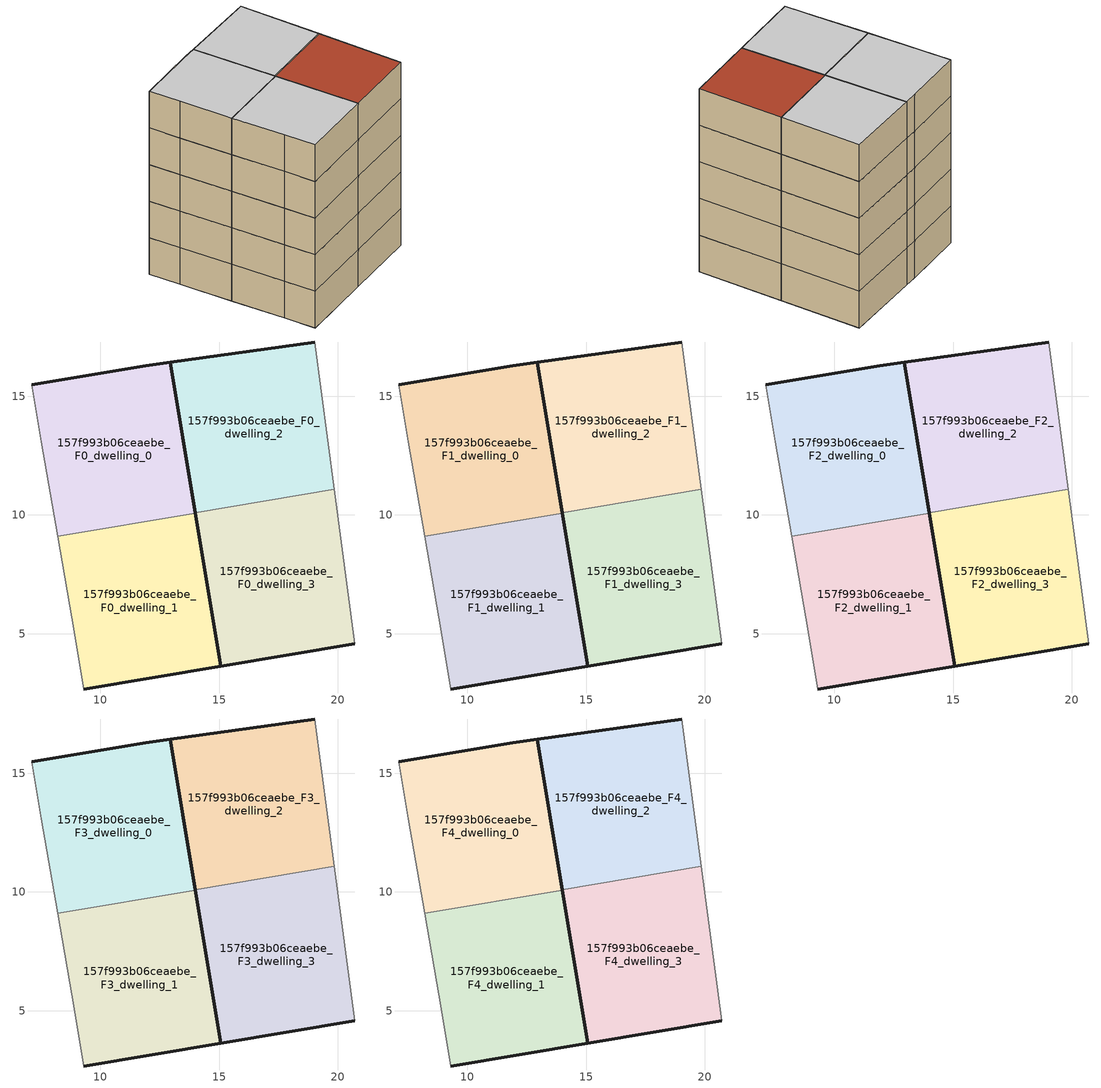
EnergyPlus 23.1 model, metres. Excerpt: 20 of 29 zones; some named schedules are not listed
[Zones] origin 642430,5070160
157f993b06ceaebe_F0_dwelling_0
 floor ground (EU_floor_Construction): 14.01,10.07 12.95,16.43 11.91,16.28 7.11,15.48 7.51,13.08 8.2,9.1 z0
 wall outside (EU_wall_Construction): 7.11,15.48 11.91,16.28 12.95,16.43 14.01,10.07 z0:3
 wall adiabatic (EU_wall_Construction): 8.2,9.1 7.51,13.08 7.11,15.48 z0:3
 wall to 157f993b06ceaebe_F0_dwelling_1 (EU_wall_Construction): 14.01,10.07 8.2,9.1 z0:3
157f993b06ceaebe_F0_dwelling_1
 floor ground (EU_floor_Construction): 15.07,3.63 14.01,10.07 8.2,9.1 8.91,5.08 9.31,2.67 z0
 wall outside (EU_wall_Construction): 14.01,10.07 15.07,3.63 9.31,2.67 z0:3
 wall adiabatic (EU_wall_Construction): 9.31,2.67 8.91,5.08 8.2,9.1 z0:3
157f993b06ceaebe_F0_dwelling_2
 floor ground (EU_floor_Construction): 19.85,11.08 19.02,17.28 12.95,16.43 14,10.1 z0
 wall outside (EU_wall_Construction): 14,10.1 12.95,16.43 19.02,17.28 z0:3
 wall adiabatic (EU_wall_Construction): 19.02,17.28 19.85,11.08 z0:3
 wall to 157f993b06ceaebe_F0_dwelling_3 (EU_wall_Construction): 19.85,11.08 14,10.1 z0:3
157f993b06ceaebe_F0_dwelling_3
 floor ground (EU_floor_Construction): 20.72,4.57 19.85,11.08 14,10.1 15.07,3.63 z0
 wall outside (EU_wall_Construction): 20.72,4.57 15.07,3.63 14,10.1 z0:3
 wall adiabatic (EU_wall_Construction): 19.85,11.08 20.72,4.57 z0:3
157f993b06ceaebe_F1_dwelling_0
 floor to 157f993b06ceaebe_F0_dwelling_0 (EU_floor_Construction): 14.01,10.07 12.95,16.43 11.91,16.28 7.11,15.48 7.51,13.08 8.2,9.1 z3
 wall outside (EU_wall_Construction): 7.11,15.48 11.91,16.28 12.95,16.43 14.01,10.07 z3:6
 wall adiabatic (EU_wall_Construction): 8.2,9.1 7.51,13.08 7.11,15.48 z3:6
 wall to 157f993b06ceaebe_F1_dwelling_1 (EU_wall_Construction): 14.01,10.07 8.2,9.1 z3:6
157f993b06ceaebe_F1_dwelling_1
 floor to 157f993b06ceaebe_F0_dwelling_1 (EU_floor_Construction): 15.07,3.63 14.01,10.07 8.2,9.1 8.91,5.08 9.31,2.67 z3
 wall outside (EU_wall_Construction): 14.01,10.07 15.07,3.63 9.31,2.67 z3:6
 wall adiabatic (EU_wall_Construction): 9.31,2.67 8.91,5.08 8.2,9.1 z3:6
157f993b06ceaebe_F1_dwelling_2
 floor to 157f993b06ceaebe_F0_dwelling_2 (EU_floor_Construction): 19.85,11.08 19.02,17.28 12.95,16.43 14,10.1 z3
 wall outside (EU_wall_Construction): 14,10.1 12.95,16.43 19.02,17.28 z3:6
 wall adiabatic (EU_wall_Construction): 19.02,17.28 19.85,11.08 z3:6
 wall to 157f993b06ceaebe_F1_dwelling_3 (EU_wall_Construction): 19.85,11.08 14,10.1 z3:6
157f993b06ceaebe_F1_dwelling_3
 floor to 157f993b06ceaebe_F0_dwelling_3 (EU_floor_Construction): 20.72,4.57 19.85,11.08 14,10.1 15.07,3.63 z3
 wall outside (EU_wall_Construction): 20.72,4.57 15.07,3.63 14,10.1 z3:6
 wall adiabatic (EU_wall_Construction): 19.85,11.08 20.72,4.57 z3:6
157f993b06ceaebe_F2_dwelling_0
 floor to 157f993b06ceaebe_F1_dwelling_0 (EU_floor_Construction): 14.01,10.07 12.95,16.43 11.91,16.28 7.11,15.48 7.51,13.08 8.2,9.1 z6
 wall outside (EU_wall_Construction): 7.11,15.48 11.91,16.28 12.95,16.43 14.01,10.07 z6:9
 wall adiabatic (EU_wall_Construction): 8.2,9.1 7.51,13.08 7.11,15.48 z6:9
 wall to 157f993b06ceaebe_F2_dwelling_1 (EU_wall_Construction): 14.01,10.07 8.2,9.1 z6:9
157f993b06ceaebe_F2_dwelling_1
 floor to 157f993b06ceaebe_F1_dwelling_1 (EU_floor_Construction): 15.07,3.63 14.01,10.07 8.2,9.1 8.91,5.08 9.31,2.67 z6
 wall outside (EU_wall_Construction): 14.01,10.07 15.07,3.63 9.31,2.67 z6:9
 wall adiabatic (EU_wall_Construction): 9.31,2.67 8.91,5.08 8.2,9.1 z6:9
157f993b06ceaebe_F2_dwelling_2
 floor to 157f993b06ceaebe_F1_dwelling_2 (EU_floor_Construction): 19.85,11.08 19.02,17.28 12.95,16.43 14,10.1 z6
 wall outside (EU_wall_Construction): 14,10.1 12.95,16.43 19.02,17.28 z6:9
 wall adiabatic (EU_wall_Construction): 19.02,17.28 19.85,11.08 z6:9
 wall to 157f993b06ceaebe_F2_dwelling_3 (EU_wall_Construction): 19.85,11.08 14,10.1 z6:9
157f993b06ceaebe_F2_dwelling_3
 floor to 157f993b06ceaebe_F1_dwelling_3 (EU_floor_Construction): 20.72,4.57 19.85,11.08 14,10.1 15.07,3.63 z6
 wall outside (EU_wall_Construction): 20.72,4.57 15.07,3.63 14,10.1 z6:9
 wall adiabatic (EU_wall_Construction): 19.85,11.08 20.72,4.57 z6:9
157f993b06ceaebe_F3_dwelling_0
 floor to 157f993b06ceaebe_F2_dwelling_0 (EU_floor_Construction): 14.01,10.07 12.95,16.43 11.91,16.28 7.11,15.48 7.51,13.08 8.2,9.1 z9
 wall outside (EU_wall_Construction): 7.11,15.48 11.91,16.28 12.95,16.43 14.01,10.07 z9:12
 wall adiabatic (EU_wall_Construction): 8.2,9.1 7.51,13.08 7.11,15.48 z9:12
 wall to 157f993b06ceaebe_F3_dwelling_1 (EU_wall_Construction): 14.01,10.07 8.2,9.1 z9:12
157f993b06ceaebe_F3_dwelling_1
 floor to 157f993b06ceaebe_F2_dwelling_1 (EU_floor_Construction): 15.07,3.63 14.01,10.07 8.2,9.1 8.91,5.08 9.31,2.67 z9
 wall outside (EU_wall_Construction): 14.01,10.07 15.07,3.63 9.31,2.67 z9:12
 wall adiabatic (EU_wall_Construction): 9.31,2.67 8.91,5.08 8.2,9.1 z9:12
157f993b06ceaebe_F3_dwelling_2
 floor to 157f993b06ceaebe_F2_dwelling_2 (EU_floor_Construction): 19.85,11.08 19.02,17.28 12.95,16.43 14,10.1 z9
 wall outside (EU_wall_Construction): 14,10.1 12.95,16.43 19.02,17.28 z9:12
 wall adiabatic (EU_wall_Construction): 19.02,17.28 19.85,11.08 z9:12
 wall to 157f993b06ceaebe_F3_dwelling_3 (EU_wall_Construction): 19.85,11.08 14,10.1 z9:12
157f993b06ceaebe_F3_dwelling_3
 floor to 157f993b06ceaebe_F2_dwelling_3 (EU_floor_Construction): 20.72,4.57 19.85,11.08 14,10.1 15.07,3.63 z9
 wall outside (EU_wall_Construction): 20.72,4.57 15.07,3.63 14,10.1 z9:12
 wall adiabatic (EU_wall_Construction): 19.85,11.08 20.72,4.57 z9:12
157f993b06ceaebe_F4_dwelling_0
 floor to 157f993b06ceaebe_F3_dwelling_0 (EU_floor_Construction): 14.01,10.07 12.95,16.43 11.91,16.28 7.11,15.48 7.51,13.08 8.2,9.1 z12
 wall outside (EU_wall_Construction): 7.11,15.48 11.91,16.28 12.95,16.43 14.01,10.07 z12:15
 wall adiabatic (EU_wall_Construction): 8.2,9.1 7.51,13.08 7.11,15.48 z12:15
 wall to 157f993b06ceaebe_F4_dwelling_1 (EU_wall_Construction): 14.01,10.07 8.2,9.1 z12:15
 ceiling to 157f993b06ceaebe_F5_dwelling_0 (EU_floor_Construction): 12.95,16.43 14.01,10.07 8.2,9.1 7.51,13.08 7.11,15.48 11.91,16.28 z15
157f993b06ceaebe_F4_dwelling_1
 floor to 157f993b06ceaebe_F3_dwelling_1 (EU_floor_Construction): 15.07,3.63 14.01,10.07 8.2,9.1 8.91,5.08 9.31,2.67 z12
 wall outside (EU_wall_Construction): 14.01,10.07 15.07,3.63 9.31,2.67 z12:15
 wall adiabatic (EU_wall_Construction): 9.31,2.67 8.91,5.08 8.2,9.1 z12:15
 ceiling to 157f993b06ceaebe_F5_dwelling_1 (EU_floor_Construction): 14.01,10.07 15.07,3.63 9.31,2.67 8.91,5.08 8.2,9.1 z15
157f993b06ceaebe_F4_dwelling_2
 floor to 157f993b06ceaebe_F3_dwelling_2 (EU_floor_Construction): 19.85,11.08 19.02,17.28 12.95,16.43 14,10.1 z12
 wall outside (EU_wall_Construction): 14,10.1 12.95,16.43 19.02,17.28 z12:15
 wall adiabatic (EU_wall_Construction): 19.02,17.28 19.85,11.08 z12:15
 wall to 157f993b06ceaebe_F4_dwelling_3 (EU_wall_Construction): 19.85,11.08 14,10.1 z12:15
 ceiling to 157f993b06ceaebe_F5_dwelling_2 (EU_floor_Construction): 19.02,17.28 19.85,11.08 14,10.1 12.95,16.43 z15
157f993b06ceaebe_F4_dwelling_3
 floor to 157f993b06ceaebe_F3_dwelling_3 (EU_floor_Construction): 20.72,4.57 19.85,11.08 14,10.1 15.07,3.63 z12
 wall outside (EU_wall_Construction): 20.72,4.57 15.07,3.63 14,10.1 z12:15
 wall adiabatic (EU_wall_Construction): 19.85,11.08 20.72,4.57 z12:15
 roof outside (EU_roof_Construction): 19.85,11.08 20.72,4.57 15.07,3.63 14,10.1 z15
[Building]
EU S2 Campaign: North Axis=0; Terrain=City; Solar Distribution=FullExterior
[Site:Location]
Lyon-Bron: Latitude=45.75; Longitude=5; Time Zone=1; Elevation=198
[SizingPeriod:WeatherFileDays]
AnnualSizingPeriod: Begin Month=1; Begin Day of Month=1; End Month=12; End Day of Month=31; Day of Week for Start Day=Monday; Use Weather File Daylight Saving Period=No; Use Weather File Rain and Snow Indicators=No
[MATERIAL]
EU_InternalMass_Material: Roughness=MediumRough; Thickness=0.1; Conductivity=1; Density=1800; Specific Heat=900; Thermal Absorptance=0.9; Solar Absorptance=0.7; Visible Absorptance=0.7
[MATERIAL:NOMASS] Roughness=MediumRough; Thermal Absorptance=0.9; Solar Absorptance=0.7; Visible Absorptance=0.7
Name | Thermal Resistance
EU_wall_NoMass | 0.776494
EU_roof_NoMass | 0.486893
EU_floor_NoMass | 0.421597
[CONSTRUCTION]
EU_wall_Construction: EU_wall_NoMass
EU_roof_Construction: EU_roof_NoMass
EU_floor_Construction: EU_floor_NoMass
EU_InternalMass_Construction: EU_InternalMass_Material
[ZONE] Type=1; Multiplier=1; Ceiling Height=autocalculate; Floor Area=autocalculate; Part of Total Floor Area=Yes
Name | Volume
157f993b06ceaebe_F0_dwelling_0; 157f993b06ceaebe_F1_dwelling_0; 157f993b06ceaebe_F2_dwelling_0; 157f993b06ceaebe_F3_dwelling_0; 157f993b06ceaebe_F4_dwelling_0 | 114.606
157f993b06ceaebe_F0_dwelling_1; 157f993b06ceaebe_F1_dwelling_1; 157f993b06ceaebe_F2_dwelling_1; 157f993b06ceaebe_F3_dwelling_1; 157f993b06ceaebe_F4_dwelling_1 | 114.627
157f993b06ceaebe_F0_dwelling_2; 157f993b06ceaebe_F1_dwelling_2; 157f993b06ceaebe_F2_dwelling_2; 157f993b06ceaebe_F3_dwelling_2; 157f993b06ceaebe_F4_dwelling_2 | 114.597
157f993b06ceaebe_F0_dwelling_3; 157f993b06ceaebe_F1_dwelling_3; 157f993b06ceaebe_F2_dwelling_3; 157f993b06ceaebe_F3_dwelling_3; 157f993b06ceaebe_F4_dwelling_3 | 114.619
[INTERNALMASS] Construction=EU_InternalMass_Construction
Name | Zone or ZoneList | Surface Area
157f993b06ceaebe_F0_dwelling_0_EU_InternalMass | 157f993b06ceaebe_F0_dwelling_0 | 38.2023
157f993b06ceaebe_F0_dwelling_1_EU_InternalMass | 157f993b06ceaebe_F0_dwelling_1 | 38.209
157f993b06ceaebe_F0_dwelling_2_EU_InternalMass | 157f993b06ceaebe_F0_dwelling_2 | 38.1987
157f993b06ceaebe_F0_dwelling_3_EU_InternalMass | 157f993b06ceaebe_F0_dwelling_3 | 38.2065
157f993b06ceaebe_F1_dwelling_0_EU_InternalMass | 157f993b06ceaebe_F1_dwelling_0 | 38.2023
157f993b06ceaebe_F1_dwelling_1_EU_InternalMass | 157f993b06ceaebe_F1_dwelling_1 | 38.209
157f993b06ceaebe_F1_dwelling_2_EU_InternalMass | 157f993b06ceaebe_F1_dwelling_2 | 38.1987
157f993b06ceaebe_F1_dwelling_3_EU_InternalMass | 157f993b06ceaebe_F1_dwelling_3 | 38.2065
157f993b06ceaebe_F2_dwelling_0_EU_InternalMass | 157f993b06ceaebe_F2_dwelling_0 | 38.2023
157f993b06ceaebe_F2_dwelling_1_EU_InternalMass | 157f993b06ceaebe_F2_dwelling_1 | 38.209
157f993b06ceaebe_F2_dwelling_2_EU_InternalMass | 157f993b06ceaebe_F2_dwelling_2 | 38.1987
157f993b06ceaebe_F2_dwelling_3_EU_InternalMass | 157f993b06ceaebe_F2_dwelling_3 | 38.2065
157f993b06ceaebe_F3_dwelling_0_EU_InternalMass | 157f993b06ceaebe_F3_dwelling_0 | 38.2023
157f993b06ceaebe_F3_dwelling_1_EU_InternalMass | 157f993b06ceaebe_F3_dwelling_1 | 38.209
157f993b06ceaebe_F3_dwelling_2_EU_InternalMass | 157f993b06ceaebe_F3_dwelling_2 | 38.1987
157f993b06ceaebe_F3_dwelling_3_EU_InternalMass | 157f993b06ceaebe_F3_dwelling_3 | 38.2065
157f993b06ceaebe_F4_dwelling_0_EU_InternalMass | 157f993b06ceaebe_F4_dwelling_0 | 38.2023
157f993b06ceaebe_F4_dwelling_1_EU_InternalMass | 157f993b06ceaebe_F4_dwelling_1 | 38.209
157f993b06ceaebe_F4_dwelling_2_EU_InternalMass | 157f993b06ceaebe_F4_dwelling_2 | 38.1987
157f993b06ceaebe_F4_dwelling_3_EU_InternalMass | 157f993b06ceaebe_F4_dwelling_3 | 38.2065
[OTHEREQUIPMENT] Fuel Type=Electricity; Design Level Calculation Method=Watts/Area; Power per Zone Floor Area=1; Fraction Latent=0; Fraction Radiant=0; Fraction Lost=0; Carbon Dioxide Generation Rate=0; EndUse Subcategory=EU_Step8_InternalGains
Name | Zone or ZoneList or Space or SpaceList | Schedule
EU_Step8_InternalGain_157f993b06ceaebe_F0_dwelling_0_f000 | 157f993b06ceaebe_F0_dwelling_0 | EU_Step8_GainSchedule_157f993b06ceaebe_F0_dwelling_0_f000
EU_Step8_InternalGain_157f993b06ceaebe_F0_dwelling_1_f000 | 157f993b06ceaebe_F0_dwelling_1 | EU_Step8_GainSchedule_157f993b06ceaebe_F0_dwelling_1_f000
EU_Step8_InternalGain_157f993b06ceaebe_F0_dwelling_2_f000 | 157f993b06ceaebe_F0_dwelling_2 | EU_Step8_GainSchedule_157f993b06ceaebe_F0_dwelling_2_f000
EU_Step8_InternalGain_157f993b06ceaebe_F0_dwelling_3_f000 | 157f993b06ceaebe_F0_dwelling_3 | EU_Step8_GainSchedule_157f993b06ceaebe_F0_dwelling_3_f000
EU_Step8_InternalGain_157f993b06ceaebe_F1_dwelling_0_f000 | 157f993b06ceaebe_F1_dwelling_0 | EU_Step8_GainSchedule_157f993b06ceaebe_F1_dwelling_0_f000
EU_Step8_InternalGain_157f993b06ceaebe_F1_dwelling_1_f000 | 157f993b06ceaebe_F1_dwelling_1 | EU_Step8_GainSchedule_157f993b06ceaebe_F1_dwelling_1_f000
EU_Step8_InternalGain_157f993b06ceaebe_F1_dwelling_2_f000 | 157f993b06ceaebe_F1_dwelling_2 | EU_Step8_GainSchedule_157f993b06ceaebe_F1_dwelling_2_f000
EU_Step8_InternalGain_157f993b06ceaebe_F1_dwelling_3_f000 | 157f993b06ceaebe_F1_dwelling_3 | EU_Step8_GainSchedule_157f993b06ceaebe_F1_dwelling_3_f000
EU_Step8_InternalGain_157f993b06ceaebe_F2_dwelling_0_f000 | 157f993b06ceaebe_F2_dwelling_0 | EU_Step8_GainSchedule_157f993b06ceaebe_F2_dwelling_0_f000
EU_Step8_InternalGain_157f993b06ceaebe_F2_dwelling_1_f000 | 157f993b06ceaebe_F2_dwelling_1 | EU_Step8_GainSchedule_157f993b06ceaebe_F2_dwelling_1_f000
EU_Step8_InternalGain_157f993b06ceaebe_F2_dwelling_2_f000 | 157f993b06ceaebe_F2_dwelling_2 | EU_Step8_GainSchedule_157f993b06ceaebe_F2_dwelling_2_f000
EU_Step8_InternalGain_157f993b06ceaebe_F2_dwelling_3_f000 | 157f993b06ceaebe_F2_dwelling_3 | EU_Step8_GainSchedule_157f993b06ceaebe_F2_dwelling_3_f000
EU_Step8_InternalGain_157f993b06ceaebe_F3_dwelling_0_f000 | 157f993b06ceaebe_F3_dwelling_0 | EU_Step8_GainSchedule_157f993b06ceaebe_F3_dwelling_0_f000
EU_Step8_InternalGain_157f993b06ceaebe_F3_dwelling_1_f000 | 157f993b06ceaebe_F3_dwelling_1 | EU_Step8_GainSchedule_157f993b06ceaebe_F3_dwelling_1_f000
EU_Step8_InternalGain_157f993b06ceaebe_F3_dwelling_2_f000 | 157f993b06ceaebe_F3_dwelling_2 | EU_Step8_GainSchedule_157f993b06ceaebe_F3_dwelling_2_f000
EU_Step8_InternalGain_157f993b06ceaebe_F3_dwelling_3_f000 | 157f993b06ceaebe_F3_dwelling_3 | EU_Step8_GainSchedule_157f993b06ceaebe_F3_dwelling_3_f000
EU_Step8_InternalGain_157f993b06ceaebe_F4_dwelling_0_f000 | 157f993b06ceaebe_F4_dwelling_0 | EU_Step8_GainSchedule_157f993b06ceaebe_F4_dwelling_0_f000
EU_Step8_InternalGain_157f993b06ceaebe_F4_dwelling_1_f000 | 157f993b06ceaebe_F4_dwelling_1 | EU_Step8_GainSchedule_157f993b06ceaebe_F4_dwelling_1_f000
EU_Step8_InternalGain_157f993b06ceaebe_F4_dwelling_2_f000 | 157f993b06ceaebe_F4_dwelling_2 | EU_Step8_GainSchedule_157f993b06ceaebe_F4_dwelling_2_f000
EU_Step8_InternalGain_157f993b06ceaebe_F4_dwelling_3_f000 | 157f993b06ceaebe_F4_dwelling_3 | EU_Step8_GainSchedule_157f993b06ceaebe_F4_dwelling_3_f000
[ZONEVENTILATION:DESIGNFLOWRATE] Schedule=EU_AlwaysOn; Design Flow Rate Calculation Method=AirChanges/Hour; Air Changes per Hour=0.693814; Ventilation Type=Natural; Fan Pressure Rise=0; Fan Total Efficiency=1; Constant Term Coefficient=1; Temperature Term Coefficient=0; Velocity Term Coefficient=0; Velocity Squared Term Coefficient=0; Minimum Indoor Temperature=-100; Maximum Indoor Temperature=100; Delta Temperature=-100; Minimum Outdoor Temperature=-100; Maximum Outdoor Temperature=100; Maximum Wind Speed=40
Name | Zone or ZoneList or Space or SpaceList
EU_ConstantAir_157f993b06ceaebe_F0_dwelling_0 | 157f993b06ceaebe_F0_dwelling_0
EU_ConstantAir_157f993b06ceaebe_F0_dwelling_1 | 157f993b06ceaebe_F0_dwelling_1
EU_ConstantAir_157f993b06ceaebe_F0_dwelling_2 | 157f993b06ceaebe_F0_dwelling_2
EU_ConstantAir_157f993b06ceaebe_F0_dwelling_3 | 157f993b06ceaebe_F0_dwelling_3
EU_ConstantAir_157f993b06ceaebe_F1_dwelling_0 | 157f993b06ceaebe_F1_dwelling_0
EU_ConstantAir_157f993b06ceaebe_F1_dwelling_1 | 157f993b06ceaebe_F1_dwelling_1
EU_ConstantAir_157f993b06ceaebe_F1_dwelling_2 | 157f993b06ceaebe_F1_dwelling_2
EU_ConstantAir_157f993b06ceaebe_F1_dwelling_3 | 157f993b06ceaebe_F1_dwelling_3
EU_ConstantAir_157f993b06ceaebe_F2_dwelling_0 | 157f993b06ceaebe_F2_dwelling_0
EU_ConstantAir_157f993b06ceaebe_F2_dwelling_1 | 157f993b06ceaebe_F2_dwelling_1
EU_ConstantAir_157f993b06ceaebe_F2_dwelling_2 | 157f993b06ceaebe_F2_dwelling_2
EU_ConstantAir_157f993b06ceaebe_F2_dwelling_3 | 157f993b06ceaebe_F2_dwelling_3
EU_ConstantAir_157f993b06ceaebe_F3_dwelling_0 | 157f993b06ceaebe_F3_dwelling_0
EU_ConstantAir_157f993b06ceaebe_F3_dwelling_1 | 157f993b06ceaebe_F3_dwelling_1
EU_ConstantAir_157f993b06ceaebe_F3_dwelling_2 | 157f993b06ceaebe_F3_dwelling_2
EU_ConstantAir_157f993b06ceaebe_F3_dwelling_3 | 157f993b06ceaebe_F3_dwelling_3
EU_ConstantAir_157f993b06ceaebe_F4_dwelling_0 | 157f993b06ceaebe_F4_dwelling_0
EU_ConstantAir_157f993b06ceaebe_F4_dwelling_1 | 157f993b06ceaebe_F4_dwelling_1
EU_ConstantAir_157f993b06ceaebe_F4_dwelling_2 | 157f993b06ceaebe_F4_dwelling_2
EU_ConstantAir_157f993b06ceaebe_F4_dwelling_3 | 157f993b06ceaebe_F4_dwelling_3
[HVACTEMPLATE:THERMOSTAT] Constant Heating Setpoint=20; Constant Cooling Setpoint=50
EU_HeatOnly_157f993b06ceaebe_F0_dwelling_0; EU_HeatOnly_157f993b06ceaebe_F0_dwelling_1; EU_HeatOnly_157f993b06ceaebe_F0_dwelling_2; EU_HeatOnly_157f993b06ceaebe_F0_dwelling_3; EU_HeatOnly_157f993b06ceaebe_F1_dwelling_0; EU_HeatOnly_157f993b06ceaebe_F1_dwelling_1; EU_HeatOnly_157f993b06ceaebe_F1_dwelling_2; EU_HeatOnly_157f993b06ceaebe_F1_dwelling_3; EU_HeatOnly_157f993b06ceaebe_F2_dwelling_0; EU_HeatOnly_157f993b06ceaebe_F2_dwelling_1; EU_HeatOnly_157f993b06ceaebe_F2_dwelling_2; EU_HeatOnly_157f993b06ceaebe_F2_dwelling_3; EU_HeatOnly_157f993b06ceaebe_F3_dwelling_0; EU_HeatOnly_157f993b06ceaebe_F3_dwelling_1; EU_HeatOnly_157f993b06ceaebe_F3_dwelling_2; EU_HeatOnly_157f993b06ceaebe_F3_dwelling_3; EU_HeatOnly_157f993b06ceaebe_F4_dwelling_0; EU_HeatOnly_157f993b06ceaebe_F4_dwelling_1; EU_HeatOnly_157f993b06ceaebe_F4_dwelling_2; EU_HeatOnly_157f993b06ceaebe_F4_dwelling_3; EU_HeatOnly_157f993b06ceaebe_F5_dwelling_0; EU_HeatOnly_157f993b06ceaebe_F5_dwelling_1; EU_HeatOnly_157f993b06ceaebe_F5_dwelling_2; EU_HeatOnly_157f993b06ceaebe_F6_dwelling_0; EU_HeatOnly_157f993b06ceaebe_F6_dwelling_1; EU_HeatOnly_157f993b06ceaebe_F6_dwelling_2; EU_HeatOnly_157f993b06ceaebe_F7_dwelling_0; EU_HeatOnly_157f993b06ceaebe_F7_dwelling_1; EU_HeatOnly_157f993b06ceaebe_F7_dwelling_2
[HVACTEMPLATE:ZONE:IDEALLOADSAIRSYSTEM]
157f993b06ceaebe_F0_dwelling_0: Template Thermostat=EU_HeatOnly_157f993b06ceaebe_F0_dwelling_0; System Availability Schedule=EU_AlwaysOn; Maximum Heating Supply Air Temperature=50; Minimum Cooling Supply Air Temperature=13; Maximum Heating Supply Air Humidity Ratio=0.0156; Minimum Cooling Supply Air Humidity Ratio=0.0077; Heating Limit=NoLimit; Cooling Limit=NoLimit; Heating Availability Schedule=EU_AlwaysOn; Cooling Availability Schedule=EU_CoolingOff; Dehumidification Control Type=ConstantSensibleHeatRatio; Cooling Sensible Heat Ratio=0.7; Dehumidification Setpoint=60; Humidification Control Type=None; Humidification Setpoint=30; Outdoor Air Method=None; Outdoor Air Flow Rate per Person=0.00944; Outdoor Air Flow Rate per Zone Floor Area=0; Outdoor Air Flow Rate per Zone=0; Demand Controlled Ventilation Type=None; Outdoor Air Economizer Type=NoEconomizer; Heat Recovery Type=None; Sensible Heat Recovery Effectiveness=0.7; Latent Heat Recovery Effectiveness=0.65
